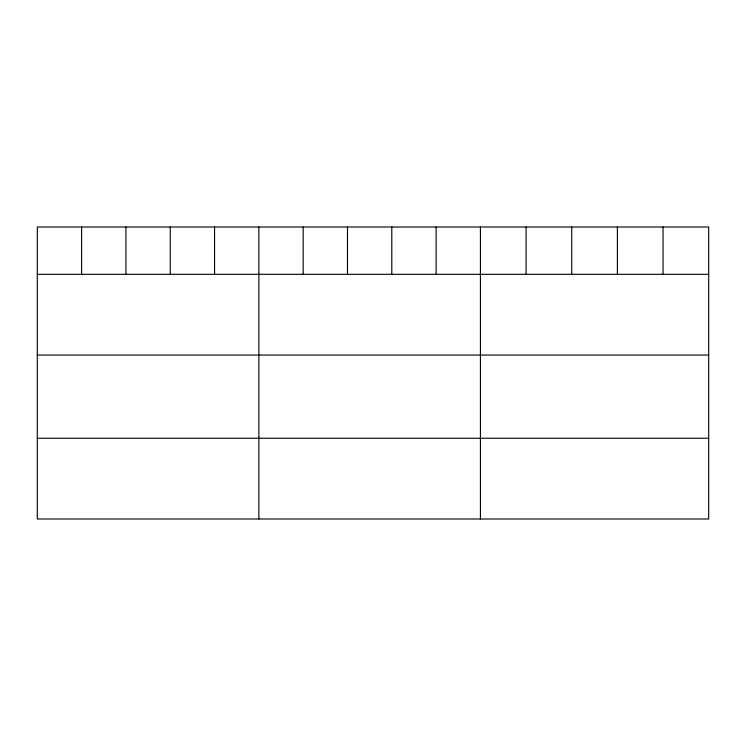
<?xml version="1.0" encoding="UTF-8"?>
<svg xmlns="http://www.w3.org/2000/svg" width="746" height="746" viewBox="0 0 746 746"><rect width="100%" height="100%" fill="white"/><g stroke="black" fill="none" stroke-linecap="round" stroke-linejoin="round"><path stroke-width="1.12" d="M708.7 274.314L708.7 518.992L37.3 518.992L37.3 227.008L708.7 227.008L708.7 274.314L37.3 274.314M37.3 355.059L708.7 355.059M37.3 438.247L708.7 438.247M663.045 227.008L663.045 274.314M617.39 227.008L617.39 274.314M571.734 227.008L571.734 274.314M526.079 227.008L526.079 274.314M480.424 227.008L480.424 518.992M436.112 227.008L436.112 274.314M391.799 227.008L391.799 274.314M347.487 227.008L347.487 274.314M303.174 227.008L303.174 274.314M258.862 227.008L258.862 518.992M214.55 227.008L214.55 274.314M170.237 227.008L170.237 274.314M125.925 227.008L125.925 274.314M81.612 227.008L81.612 274.314"/></g></svg>
